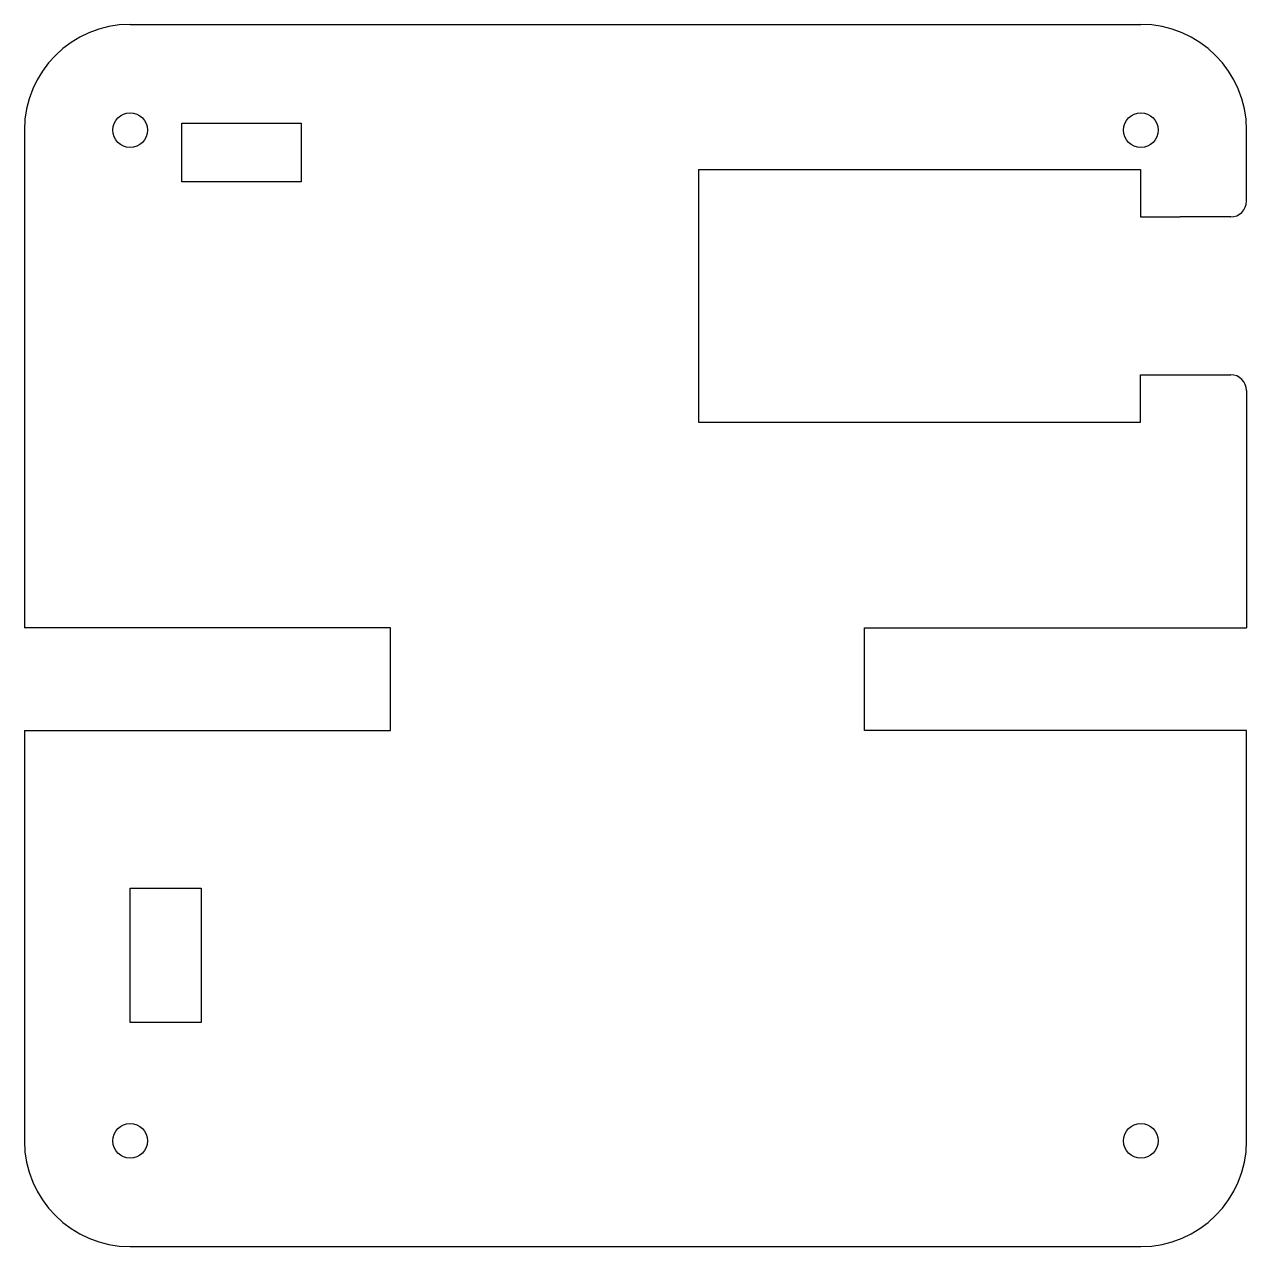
# Model space of a CAD drawing. Header units: inches. Extents: x -3.5 to 94.8, y -6 to 92.3.
import ezdxf

# ---------------------------------------------------------------- set-up
doc = ezdxf.new("R2010")
doc.units = ezdxf.units.IN
doc.header["$MEASUREMENT"] = 0

msp = doc.modelspace()

# ---------------------------------------------------------------- linework, layer by layer
for p, q in [((5, 92.3), (86.3, 92.3)), ((-3.5, 83.8), (-3.5, 43.775)), ((9.15, 83.8), (9.15, 84.35)), ((9.15, 84.35), (18.75, 84.35)), ((9.15, 79.65), (9.15, 83.8)), ((18.75, 84.35), (18.75, 79.65)), ((94.8, 78.085), (94.8, 83.8)), ((50.72, 80.625), (83.74, 80.625)), ((50.72, 80.625), (50.72, 60.305)), ((83.74, 80.625), (86.28, 80.625)), ((86.28, 80.625), (86.28, 76.815)), ((18.75, 79.65), (9.15, 79.65)), ((86.28, 76.815), (89.455, 76.815)), ((93.53, 76.815), (89.455, 76.815)), ((86.28, 60.305), (86.28, 64.125)), ((86.28, 64.125), (89.455, 64.125)), ((89.455, 64.125), (93.53, 64.125)), ((94.8, 62.855), (94.8, 43.775)), ((50.72, 60.305), (83.74, 60.305)), ((83.74, 60.305), (86.28, 60.305)), ((25.955, 43.775), (-3.5, 43.775)), ((25.955, 35.52), (25.955, 43.775)), ((64.075, 35.52), (64.075, 43.775)), ((64.075, 43.775), (94.8, 43.775)), ((-3.5, 35.52), (25.955, 35.52)), ((-3.5, 35.52), (-3.5, 2.5)), ((94.8, 35.52), (64.075, 35.52)), ((94.8, 2.5), (94.8, 35.52)), ((5, 12.025), (5, 22.82)), ((5, 22.82), (10.715, 22.82)), ((10.715, 22.82), (10.715, 12.025)), ((10.715, 12.025), (5, 12.025)), ((5, -6), (86.3, -6))]:
    msp.add_line(p, q)
for centre in [(5, 83.8), (86.3, 83.8), (5, 2.5), (86.3, 2.5)]:
    msp.add_circle(centre, 1.395)
for centre, radius, start, end in [((5, 83.8), 8.5, 90, 180), ((86.3, 83.8), 8.5, 0, 90), ((93.53, 78.085), 1.27, 270, 0), ((93.53, 62.855), 1.27, 0, 90), ((5, 2.5), 8.5, 180, 270), ((86.3, 2.5), 8.5, 270, 0)]:
    msp.add_arc(centre, radius, start, end)

doc.saveas('drawing.dxf')
